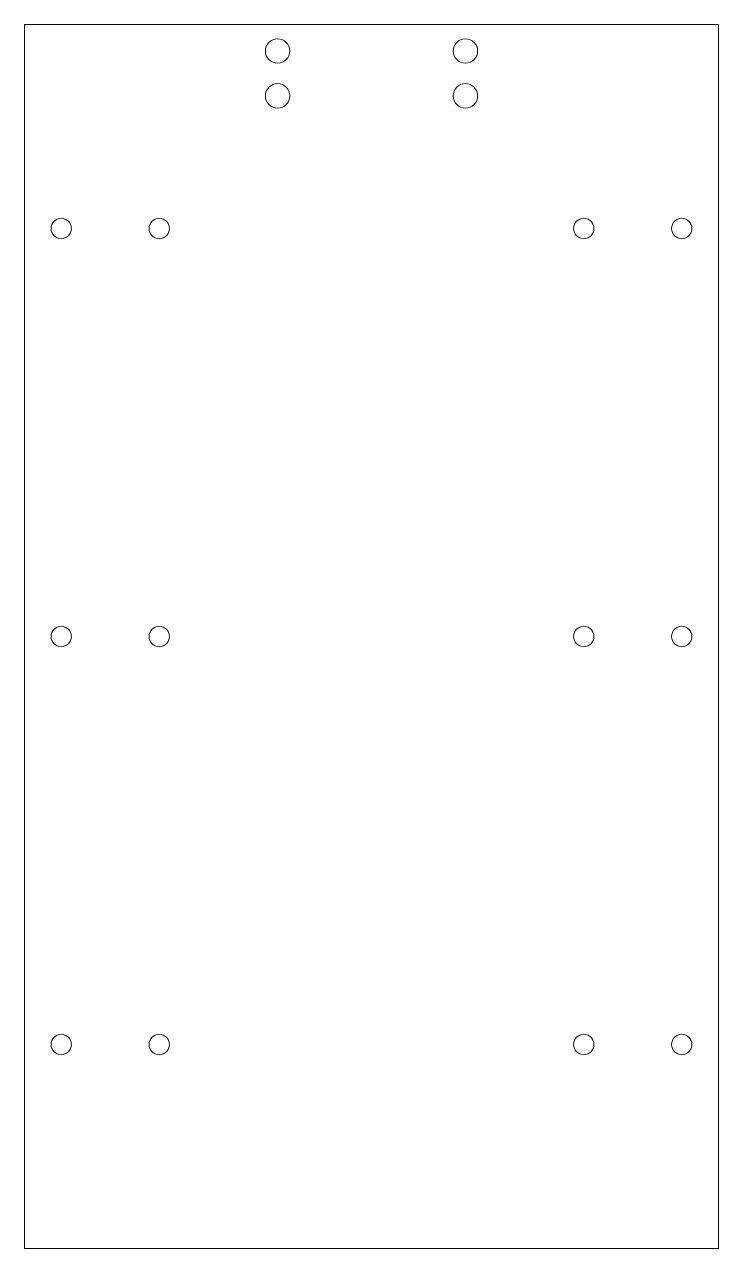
# Model space of a CAD drawing. Header units: millimetres. Extents: x 0 to 170, y 0 to 300.
import ezdxf

# ---------------------------------------------------------------- set-up
doc = ezdxf.new("R2010")
doc.units = ezdxf.units.MM

msp = doc.modelspace()

# ---------------------------------------------------------------- linework, layer by layer
at = {"color": 7, "linetype": 'Continuous', "lineweight": 15}
for p, q in [((170, 300), (0, 300)), ((0, 300), (0, 0)), ((170, 0), (170, 300)), ((0, 0), (170, 0))]:
    msp.add_line(p, q, dxfattribs=at)
for centre, radius in [((62, 293.5), 3), ((108, 293.5), 3), ((62, 282.5), 3), ((108, 282.5), 3), ((9, 250), 2.5), ((33, 250), 2.5), ((137, 250), 2.5), ((161, 250), 2.5), ((9, 150), 2.5), ((33, 150), 2.5), ((137, 150), 2.5), ((161, 150), 2.5), ((9, 50), 2.5), ((33, 50), 2.5), ((137, 50), 2.5), ((161, 50), 2.5)]:
    msp.add_circle(centre, radius, dxfattribs=at)

doc.saveas('drawing.dxf')
